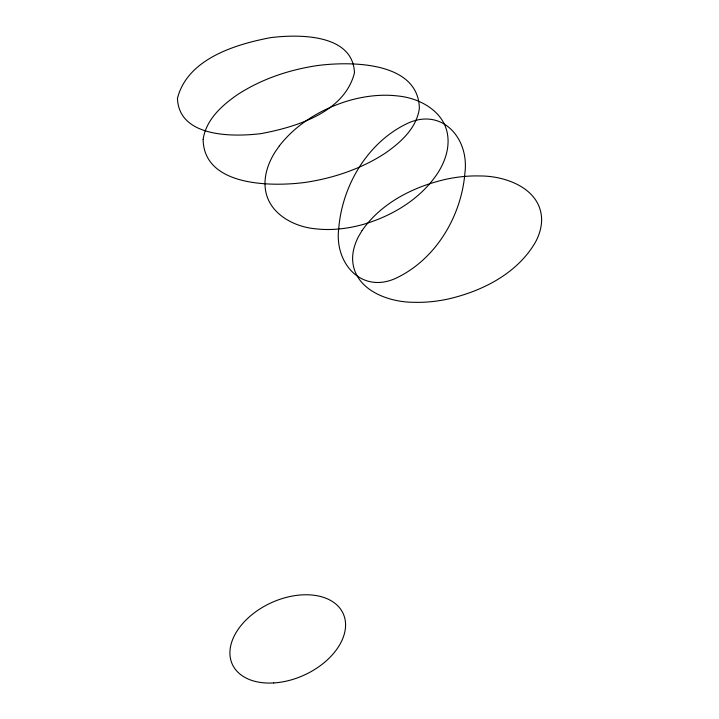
<?xml version="1.0" encoding="UTF-8"?>
<svg xmlns="http://www.w3.org/2000/svg" width="719" height="719" viewBox="0 0 719 719"><rect width="100%" height="100%" fill="white"/><g stroke="black" fill="none" stroke-linecap="round" stroke-linejoin="round"><path stroke-width="1.08" d="M338.721 228.597C334.245 263.9 362.556 295.212 397.886 277.282C436.721 257.995 461.472 215.475 464.923 172.911C469.408 137.608 441.098 106.295 405.759 124.225C366.933 143.521 342.172 186.032 338.721 228.597M177.449 98.386C178.914 137.491 232.992 137.068 261.15 133.608C296.596 126.912 344.482 112.353 354.476 72.835C353.011 33.73 298.933 34.153 270.775 37.622C235.329 44.317 187.443 58.868 177.449 98.386M203.126 139.576C204.016 186.715 272.061 186.823 305.44 182.383C333.391 178.168 360.866 168.983 384.674 153.551C400.366 142.802 416.643 128.306 419.366 108.407C418.485 61.268 350.441 61.169 317.061 65.609C289.11 69.815 261.635 79 237.827 94.432C222.135 105.19 205.859 119.687 203.126 139.576M362.097 230.493L358.538 236.524A75.98 49.548 -24.6 0 0 352.607 259.298C353.568 289.667 388.197 302.402 414.153 302.304A114.761 74.83 -24.6 0 0 448.027 299.05C482.44 291.15 517.635 273.382 535.691 241.746A75.98 49.548 -24.6 0 0 541.623 218.971C540.652 188.603 506.023 175.858 480.076 175.966A114.761 74.83 -24.6 0 0 446.193 179.22C413.802 186.563 381.501 202.695 362.097 230.493M279.349 145.876L274.901 152.338A89.003 58.041 -24.6 0 0 265.356 188.98C268.331 213.058 292.975 226.674 315.138 228.759A100.561 65.582 -24.6 0 0 364.596 224.022C393.653 215.242 421.415 198.246 438.177 172.407A89.003 58.041 -24.6 0 0 447.721 135.765C444.746 111.697 420.103 98.072 397.931 95.987A100.561 65.582 -24.6 0 0 348.472 100.732C321.806 108.731 296.579 123.686 279.349 145.876M273.723 682.942A60.944 39.743 -24.6 0 0 343.349 613.972A60.944 39.743 -24.6 0 0 246.168 619.85A60.944 39.743 -24.6 0 0 273.723 682.942"/></g></svg>
